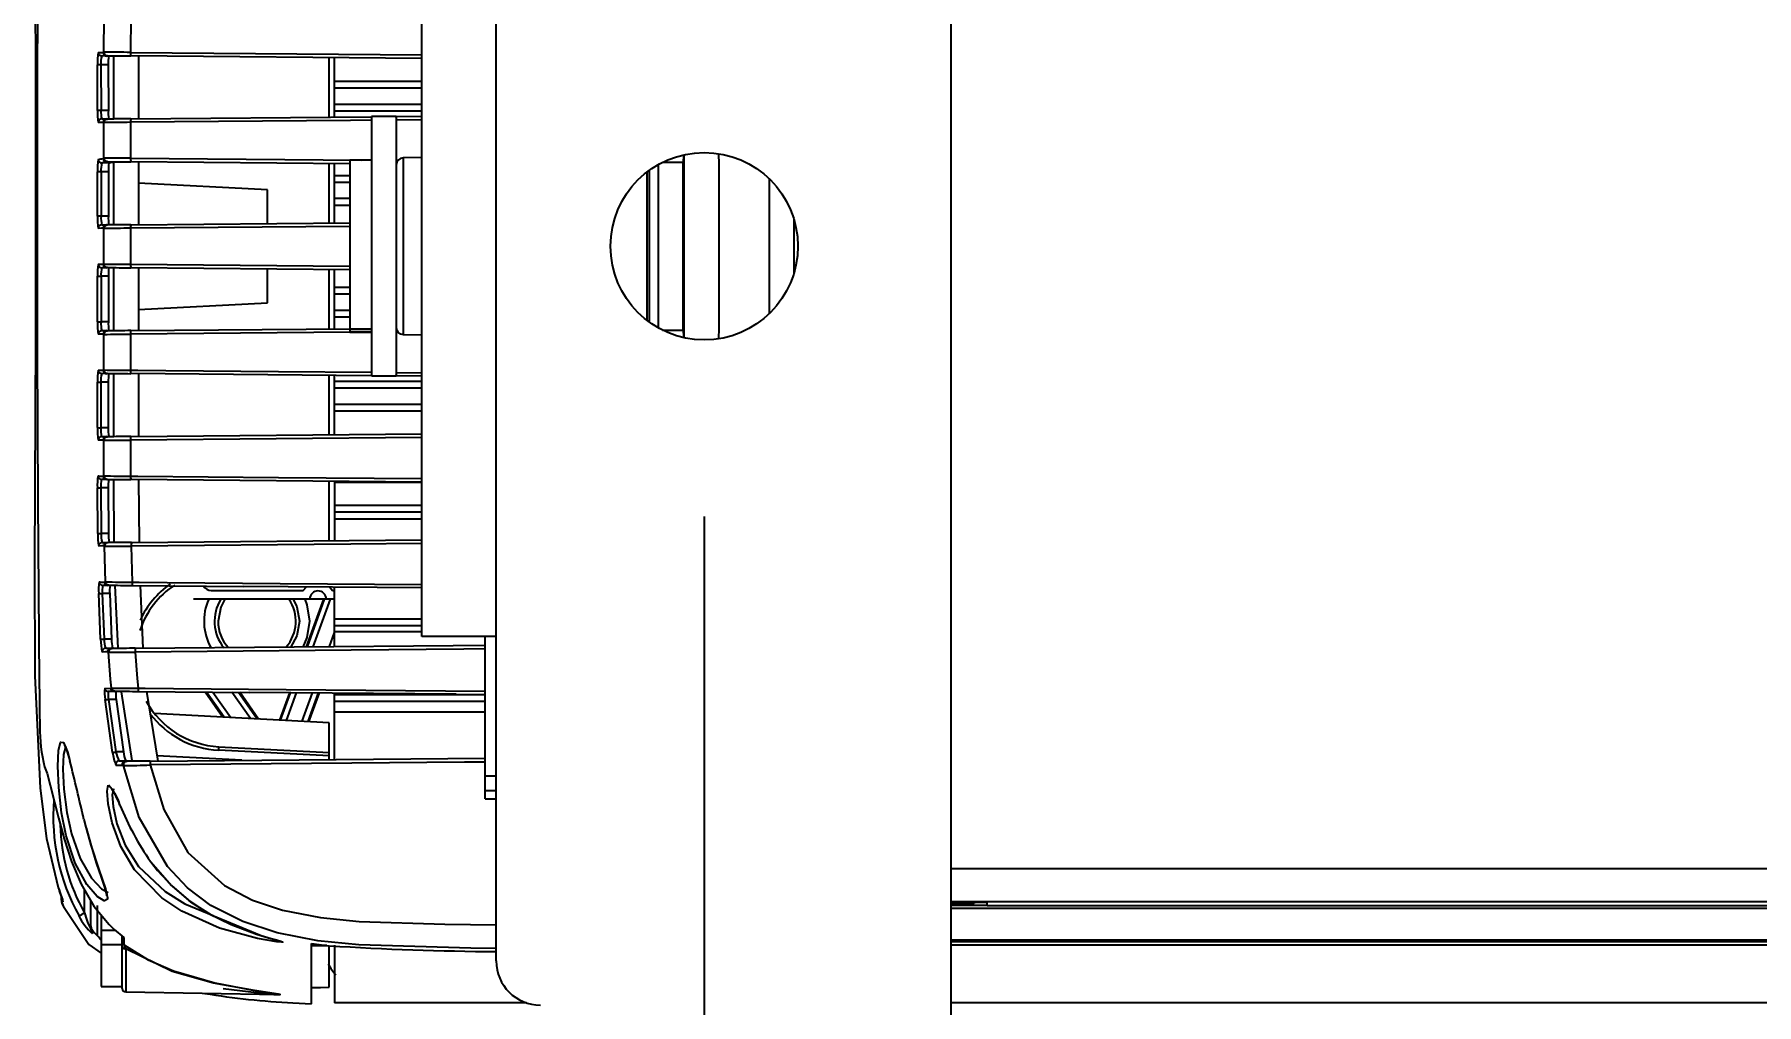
# Model space of a CAD drawing. Header units: inches. Extents: x 5 to 105, y 0 to 80.
# Drawn here: x 4.781 to 9.662, y 38.078 to 40.827 of the extents above; entities that cross this region are included whole.
import ezdxf

# ---------------------------------------------------------------- set-up
doc = ezdxf.new("R2010")
doc.units = ezdxf.units.IN
doc.header["$MEASUREMENT"] = 0
doc.layers.add('DIM', color=1, linetype='Continuous')
doc.styles.add('Arial', font='arial.ttf')
doc.dimstyles.new('ANSI & Metric .50 Stacked', dxfattribs={"dimscale": 2.666667, "dimtxt": 0.5, "dimasz": 0.625, "dimexe": 0.5, "dimexo": 0.5, "dimgap": 0.166667, "dimtad": 0, "dimtih": 1, "dimtoh": 1, "dimzin": 4, "dimdsep": 46, "dimtxsty": 'Arial', "dimcen": 0.25, "dimadec": 0, "dimazin": 0, "dimtfac": 0.75, "dimtofl": 0, "dimtmove": 0, "dimatfit": 3, "dimfxl": 1, "dimtolj": 1, "dimtzin": 0, "dimarcsym": 0})

# ---------------------------------------------------------------- blocks, each defined once
blk = doc.blocks.new('*D10')
at = {"layer": 'Defpoints', "color": 0, "transparency": 16777216}
for p in [(6.6794, 39.9612), (81.284, 39.9612), (81.284, 35.3472)]:
    blk.add_point(p, dxfattribs=at)
at = {"layer": 'DIM', "color": 0, "lineweight": -2, "transparency": 16777216}
for p, q in [((6.6794, 39.4612), (6.6794, 34.8472)), ((81.284, 39.4612), (81.284, 34.8472)), ((7.3044, 35.3472), (42.3086, 35.3472)), ((80.659, 35.3472), (45.6549, 35.3472))]:
    blk.add_line(p, q, dxfattribs=at)
at = {"layer": 'DIM', "color": 0, "transparency": 16777216}
for points in [[(7.3044, 35.4514), (7.3044, 35.243), (6.6794, 35.3472)], [(80.659, 35.4514), (80.659, 35.243), (81.284, 35.3472)]]:
    blk.add_solid(points, dxfattribs=at)
at = {"layer": 'DIM', "color": 0, "transparency": 16777216, "char_height": 0.5, "attachment_point": 5, "style": 'Arial'}
for s, insert in [('\\A1;74.60', (43.9817, 35.7691)), ('\\A1;[1895mm]', (43.9817, 34.8601))]:
    blk.add_mtext(s, dxfattribs=dict(at, insert=insert))

msp = doc.modelspace()

# ---------------------------------------------------------------- linework, layer by layer
for p, q in [((6.09, 38.2017), (6.09, 43.0017)), ((7.3794, 37.4517), (7.3794, 42.2517)), ((5.8794, 39.1213), (5.8794, 41.332)), ((4.978, 40.7763), (4.9783, 40.8771)), ((5.054, 40.878), (5.0537, 40.7759)), ((4.9856, 40.7656), (4.9717, 40.7658)), ((4.9758, 40.7763), (4.9758, 40.7756)), ((5.0058, 40.7653), (4.9856, 40.7656)), ((4.9879, 40.7663), (4.9857, 40.7663)), ((5.0058, 40.5881), (5.0058, 40.7653)), ((5.0537, 40.7759), (5.8794, 40.7688)), ((5.8794, 40.7585), (5.0542, 40.7657)), ((5.076, 40.7655), (5.076, 40.5878)), ((5.6167, 40.5925), (5.6167, 40.7608)), ((5.6317, 40.5938), (5.6317, 40.7604)), ((4.96, 40.6113), (4.9598, 40.7405)), ((4.9905, 40.7408), (4.9697, 40.7407)), ((4.9697, 40.7407), (4.9698, 40.6115)), ((4.9905, 40.7408), (4.9906, 40.6115)), ((5.6317, 40.6942), (5.8794, 40.6942)), ((5.8794, 40.6742), (5.6317, 40.6742)), ((4.9906, 40.6115), (4.9698, 40.6115)), ((5.6317, 40.6292), (5.8794, 40.6292)), ((5.8794, 40.6092), (5.6317, 40.6092)), ((4.9718, 40.5875), (4.9856, 40.5877)), ((4.9758, 40.5777), (4.9758, 40.577)), ((4.9781, 40.4764), (4.978, 40.577)), ((4.9856, 40.5877), (5.0058, 40.5881)), ((4.9857, 40.587), (4.9879, 40.587)), ((5.0538, 40.5778), (5.0538, 40.4759)), ((5.0542, 40.5876), (5.7337, 40.5935)), ((5.8067, 40.5942), (5.7367, 40.5942)), ((5.7367, 40.5942), (5.7367, 39.8592)), ((5.8034, 40.5941), (5.8794, 40.5948)), ((5.8067, 40.5942), (5.8067, 39.8592)), ((5.8794, 40.5849), (5.8067, 40.5843)), ((4.9857, 40.4655), (4.9719, 40.4626)), ((4.9921, 40.4623), (4.9719, 40.4626)), ((4.9758, 40.4764), (4.9758, 40.4754)), ((5.0059, 40.4651), (4.9857, 40.4655)), ((4.988, 40.4664), (4.9858, 40.4664)), ((5.0059, 40.4651), (4.9921, 40.4623)), ((5.0059, 40.2879), (5.0059, 40.4651)), ((5.0538, 40.4759), (5.7091, 40.4702)), ((5.6747, 40.4603), (5.0542, 40.4658)), ((5.076, 40.4656), (5.0761, 40.2877)), ((5.7367, 40.4702), (5.6747, 40.4702)), ((5.6747, 40.4702), (5.6747, 39.9832)), ((5.8067, 40.4693), (5.8114, 40.4693)), ((5.8794, 40.4777), (5.8264, 40.4768)), ((5.8264, 40.4768), (5.8264, 39.9765)), ((6.6199, 40.4642), (6.5608, 40.4642)), ((6.6199, 39.9892), (6.6199, 40.4642)), ((6.6219, 40.4858), (6.6219, 39.9675)), ((6.7207, 40.4642), (6.7207, 39.9892)), ((4.7843, 40.4589), (4.7839, 39.9971)), ((4.9601, 40.3117), (4.9601, 40.4378)), ((4.9907, 40.4379), (4.9699, 40.4379)), ((4.9699, 40.4379), (4.97, 40.3117)), ((4.9907, 40.4379), (4.9908, 40.3117)), ((5.6167, 40.2925), (5.6167, 40.4609)), ((5.6317, 40.2926), (5.6317, 40.4599)), ((5.6317, 40.4275), (5.6747, 40.4275)), ((6.5167, 40.4365), (6.5167, 40.0168)), ((6.5232, 40.4413), (6.5232, 40.012)), ((6.5497, 39.995), (6.5497, 40.4583)), ((6.8631, 40.4183), (6.8631, 40.035)), ((5.4417, 40.3867), (5.0761, 40.4058)), ((5.4417, 40.2911), (5.4417, 40.3867)), ((5.6747, 40.4075), (5.6317, 40.4075)), ((5.6317, 40.3625), (5.6747, 40.3625)), ((5.6747, 40.3425), (5.6317, 40.3425)), ((4.9908, 40.3117), (4.97, 40.3117)), ((4.972, 40.2874), (4.9857, 40.2876)), ((4.9759, 40.2776), (4.9759, 40.2769)), ((4.9781, 40.1763), (4.9781, 40.2769)), ((4.9857, 40.2876), (5.0059, 40.2879)), ((4.9858, 40.2869), (4.988, 40.2869)), ((5.6747, 40.283), (5.0538, 40.2776)), ((5.0538, 40.2776), (5.0538, 40.1756)), ((5.0543, 40.2875), (5.6747, 40.293)), ((6.9333, 40.3043), (6.9333, 40.149)), ((4.9621, 40.1758), (4.9759, 40.1756)), ((4.9759, 40.1763), (4.9759, 40.1756)), ((5.0538, 40.1756), (5.6747, 40.1703)), ((4.96, 40.0123), (4.9601, 40.1415)), ((4.9699, 40.1415), (4.9698, 40.0122)), ((4.9907, 40.1415), (4.9699, 40.1415)), ((4.9857, 40.1656), (4.9719, 40.1658)), ((5.0059, 40.1652), (4.9857, 40.1656)), ((4.988, 40.1663), (4.9858, 40.1663)), ((4.9907, 40.1415), (4.9907, 40.0122)), ((5.0059, 39.9881), (5.0059, 40.1652)), ((5.6747, 40.1603), (5.0543, 40.1657)), ((5.0761, 40.1655), (5.076, 39.9878)), ((5.4417, 40.0667), (5.4417, 40.161)), ((5.6167, 39.9925), (5.6167, 40.1608)), ((5.6317, 39.9935), (5.6317, 40.1605)), ((5.6317, 40.1108), (5.6747, 40.1108)), ((5.6747, 40.0908), (5.6317, 40.0908)), ((5.076, 40.0475), (5.4417, 40.0667)), ((5.6317, 40.0458), (5.6747, 40.0458)), ((5.6747, 40.0258), (5.6317, 40.0258)), ((4.9907, 40.0122), (4.9698, 40.0122)), ((4.9718, 39.9875), (4.9856, 39.9877)), ((4.9758, 39.9777), (4.9758, 39.977)), ((4.9856, 39.9877), (5.0059, 39.9881)), ((4.9857, 39.987), (4.9879, 39.987)), ((5.0542, 39.9876), (5.6747, 39.993)), ((5.7367, 39.9917), (5.6747, 39.9917)), ((5.7367, 39.9846), (5.6747, 39.9846)), ((5.6747, 39.9832), (5.7367, 39.9832)), ((5.8115, 39.9841), (5.8067, 39.984)), ((5.8264, 39.9765), (5.8794, 39.9756)), ((6.5608, 39.9892), (6.6199, 39.9892)), ((4.9597, 39.7128), (4.9598, 39.842)), ((4.9696, 39.8418), (4.9695, 39.7126)), ((4.9905, 39.8418), (4.9696, 39.8418)), ((4.9856, 39.8656), (4.9717, 39.8658)), ((4.9757, 39.8763), (4.9757, 39.8756)), ((5.0058, 39.8653), (4.9856, 39.8656)), ((4.9879, 39.8663), (4.9857, 39.8663)), ((4.9905, 39.8418), (4.9903, 39.7126)), ((5.0057, 39.688), (5.0058, 39.8653)), ((5.7336, 39.8598), (5.0541, 39.8657)), ((5.0759, 39.8655), (5.0758, 39.6878)), ((5.6167, 39.6925), (5.6167, 39.8608)), ((5.6317, 39.6929), (5.6317, 39.8594)), ((5.6317, 39.8442), (5.8794, 39.8442)), ((5.7367, 39.8592), (5.8067, 39.8592)), ((5.8794, 39.8585), (5.8033, 39.8592)), ((5.8067, 39.869), (5.8794, 39.8684)), ((5.8794, 39.8242), (5.6317, 39.8242)), ((5.6317, 39.7792), (5.8794, 39.7792)), ((5.8794, 39.7592), (5.6317, 39.7592)), ((4.9903, 39.7126), (4.9695, 39.7126)), ((4.9715, 39.6874), (4.9855, 39.6877)), ((4.9855, 39.6877), (5.0057, 39.688)), ((4.9856, 39.687), (4.9878, 39.687)), ((5.8794, 39.6845), (5.0536, 39.6774)), ((5.0541, 39.6876), (5.8794, 39.6948)), ((4.9756, 39.6777), (4.9617, 39.6774)), ((4.9756, 39.6777), (4.9756, 39.677)), ((4.9781, 39.5762), (4.9779, 39.677)), ((5.0536, 39.6774), (5.0538, 39.5754)), ((4.9606, 39.4132), (4.9597, 39.5425)), ((4.9904, 39.5422), (4.9696, 39.5422)), ((4.9696, 39.5422), (4.9704, 39.4129)), ((4.9856, 39.5656), (4.9715, 39.5659)), ((4.9758, 39.5763), (4.9758, 39.5756)), ((5.0059, 39.5653), (4.9856, 39.5656)), ((4.988, 39.5663), (4.9857, 39.5663)), ((4.9904, 39.5422), (4.9912, 39.4129)), ((5.0075, 39.3881), (5.0059, 39.5653)), ((5.8794, 39.5585), (5.0542, 39.5657)), ((5.0761, 39.5655), (5.0776, 39.3878)), ((5.6167, 39.3925), (5.6167, 39.5608)), ((5.6317, 39.5607), (5.6317, 39.3926)), ((5.8794, 39.5575), (5.6317, 39.5575)), ((5.6317, 39.4932), (5.8794, 39.4932)), ((5.8794, 39.4732), (5.6317, 39.4732)), ((5.8794, 39.4532), (5.6317, 39.4532)), ((4.9912, 39.4129), (4.9704, 39.4129)), ((5.056, 39.3876), (5.8794, 39.3948)), ((4.973, 39.3875), (4.9874, 39.3877)), ((4.9776, 39.3776), (4.9776, 39.3768)), ((4.9821, 39.2759), (4.9799, 39.3769)), ((4.9874, 39.3877), (5.0075, 39.3881)), ((4.9875, 39.387), (4.9898, 39.387)), ((5.0556, 39.3772), (5.0577, 39.2751)), ((4.9688, 39.1134), (4.9637, 39.2427)), ((4.9944, 39.2425), (4.9735, 39.2425)), ((4.9735, 39.2425), (4.9786, 39.1134)), ((4.9896, 39.2655), (4.9747, 39.2658)), ((4.9797, 39.276), (4.9798, 39.2752)), ((5.0101, 39.2651), (4.9896, 39.2655)), ((4.992, 39.2662), (4.9897, 39.2663)), ((4.9944, 39.2425), (4.9995, 39.1134)), ((5.018, 39.0884), (5.0101, 39.2651)), ((5.0582, 39.2656), (5.3736, 39.2629)), ((5.0803, 39.2655), (5.0884, 39.0879)), ((5.2817, 39.2517), (5.5432, 39.2517)), ((5.8794, 39.2585), (5.3736, 39.2629)), ((5.5432, 39.2517), (5.5518, 39.2614)), ((5.6185, 39.2608), (5.6262, 39.2517)), ((5.6262, 39.2517), (5.6317, 39.2517)), ((5.6317, 39.0926), (5.6317, 39.2607)), ((5.6317, 39.2267), (5.2317, 39.2267)), ((5.6002, 39.2267), (5.5512, 39.0919)), ((5.5546, 39.0919), (5.6036, 39.2267)), ((5.6195, 39.2267), (5.5705, 39.0921)), ((5.6317, 39.1708), (5.8794, 39.1708)), ((5.8794, 39.1508), (5.6317, 39.1508)), ((4.9995, 39.1134), (4.9786, 39.1134)), ((5.6172, 39.0925), (5.6317, 39.1325)), ((5.8794, 39.1342), (5.6317, 39.1342)), ((6.09, 39.1213), (5.8794, 39.1213)), ((6.0587, 38.6614), (6.0587, 39.1213)), ((4.983, 39.0877), (4.9985, 39.088)), ((4.9886, 39.0773), (4.9887, 39.0764)), ((4.9985, 39.088), (5.018, 39.0884)), ((4.9986, 39.0871), (5.001, 39.0871)), ((4.9806, 38.9744), (4.997, 38.974)), ((5.0068, 38.9651), (4.9904, 38.9653)), ((4.9969, 38.9751), (4.997, 38.974)), ((5.0092, 38.9661), (5.0067, 38.9661)), ((5.0282, 38.9647), (5.0068, 38.9651)), ((5.0582, 38.7693), (5.0282, 38.9647)), ((5.0754, 38.9655), (5.3908, 38.9628)), ((5.0987, 38.9653), (5.1305, 38.7681)), ((5.2648, 38.9639), (5.3147, 38.8925)), ((5.3188, 38.8923), (5.2687, 38.9638)), ((5.2871, 38.9637), (5.3378, 38.8913)), ((5.3931, 38.8884), (5.3407, 38.9632)), ((5.3591, 38.963), (5.4121, 38.8874)), ((5.4161, 38.8872), (5.363, 38.963)), ((5.9766, 38.9577), (5.3908, 38.9628)), ((5.5038, 38.9618), (5.4755, 38.8841)), ((5.4788, 38.8839), (5.5072, 38.9618)), ((5.5231, 38.9616), (5.4945, 38.8831)), ((5.5401, 38.8807), (5.5694, 38.9612)), ((5.5853, 38.9611), (5.5557, 38.8798)), ((5.559, 38.8797), (5.5887, 38.9611)), ((5.6317, 38.7726), (5.6317, 38.9607)), ((5.6317, 38.9567), (6.0587, 38.9567)), ((5.9766, 38.9577), (6.0587, 38.957)), ((5.0023, 38.7928), (4.9815, 38.9423)), ((5.0124, 38.9427), (4.9913, 38.9427)), ((4.9913, 38.9427), (5.0119, 38.794)), ((5.0124, 38.9427), (5.0334, 38.7939)), ((5.6167, 38.8767), (5.1213, 38.9026)), ((6.0587, 38.9367), (5.6317, 38.9367)), ((6.0587, 38.9067), (5.6317, 38.9067)), ((5.6167, 38.7724), (5.6167, 38.8767)), ((5.3036, 38.8089), (5.6167, 38.7925)), ((5.0334, 38.7939), (5.0119, 38.794)), ((5.0217, 38.7687), (5.0398, 38.769)), ((5.0301, 38.7568), (5.0305, 38.7551)), ((5.0398, 38.769), (5.0582, 38.7693)), ((5.0402, 38.7673), (5.0428, 38.7674)), ((5.1092, 38.768), (6.0587, 38.7763)), ((5.3689, 38.7703), (5.1281, 38.7829)), ((5.6167, 38.7825), (5.3033, 38.7989)), ((6.0587, 38.7267), (6.09, 38.7267)), ((6.0587, 38.6851), (6.09, 38.6851)), ((6.0587, 38.6614), (6.09, 38.6614)), ((4.9214, 38.6024), (4.9272, 38.5813)), ((7.3794, 38.4634), (11.1434, 38.4634)), ((4.9229, 38.3381), (4.9229, 38.4048)), ((4.9412, 38.2921), (4.9412, 38.3721)), ((11.1127, 38.3692), (7.3794, 38.3692)), ((7.3794, 38.3685), (7.3817, 38.3685)), ((7.3817, 38.3642), (7.3817, 38.3692)), ((7.4447, 38.3642), (7.3817, 38.3642)), ((7.4447, 38.3692), (7.4447, 38.3642)), ((7.4447, 38.3685), (7.4817, 38.3685)), ((7.4817, 38.3579), (7.4817, 38.3692)), ((4.9596, 38.2726), (4.9596, 38.3586)), ((4.9702, 38.3317), (4.9702, 38.1292)), ((7.4817, 38.3585), (7.3794, 38.3585)), ((7.3794, 38.3517), (11.1928, 38.3517)), ((11.1962, 38.3579), (7.4817, 38.3579)), ((4.9702, 38.2887), (5.0093, 38.2887)), ((5.03, 38.124), (5.03, 38.2713)), ((4.9702, 38.2486), (5.03, 38.2486)), ((5.0398, 38.2365), (5.0398, 38.114)), ((5.5667, 38.2509), (5.6167, 38.245)), ((5.5667, 38.08), (5.5667, 38.2509)), ((5.6096, 38.2458), (5.5667, 38.2452)), ((5.5667, 38.2451), (5.6097, 38.2458)), ((5.6167, 38.1271), (5.6167, 38.2459)), ((5.6317, 38.2468), (5.6317, 38.0831)), ((7.3794, 38.2617), (80.584, 38.2617)), ((7.3794, 38.2568), (80.584, 38.2568)), ((80.584, 38.2468), (7.3794, 38.2468)), ((4.9702, 38.1292), (5.03, 38.1292)), ((5.0398, 38.114), (5.4729, 38.1064)), ((5.5136, 38.0836), (5.5667, 38.08)), ((6.1753, 38.0831), (5.6317, 38.0831)), ((80.6694, 38.0831), (7.3794, 38.0831))]:
    msp.add_line(p, q)
at = {"flags": 128}
for points in [[(4.8364, 42.0452), (4.8157, 41.9572), (4.7897, 41.7422), (4.7822, 41.5251), (4.7821, 41.3078), (4.7841, 40.669), (4.7843, 40.4589)], [(4.9619, 40.7759), (4.9631, 40.7758), (4.9675, 40.7758), (4.9758, 40.7756)], [(4.9758, 40.7763), (4.9768, 40.7763), (4.978, 40.7763)], [(4.9758, 40.5777), (4.9748, 40.5777), (4.9707, 40.5776), (4.962, 40.5775)], [(4.978, 40.577), (4.9771, 40.577), (4.9758, 40.577)], [(5.7367, 40.5837), (5.6773, 40.5832), (5.0538, 40.5778)], [(4.9758, 40.4764), (4.9768, 40.4764), (4.9781, 40.4764)], [(6.6207, 40.4856), (6.6205, 40.4837), (6.6199, 40.4642)], [(6.7196, 40.4891), (6.72, 40.4837), (6.7207, 40.4642)], [(4.9759, 40.2776), (4.9749, 40.2776), (4.9708, 40.2775), (4.9621, 40.2774)], [(4.9781, 40.2769), (4.9771, 40.2769), (4.9759, 40.2769)], [(4.9759, 40.1763), (4.9768, 40.1763), (4.9781, 40.1763)], [(4.7839, 39.9971), (4.7838, 39.9677), (4.7811, 39.329), (4.7821, 39.0098), (4.7975, 38.6914), (4.8149, 38.5491), (4.8488, 38.4102)], [(4.9758, 39.9777), (4.9748, 39.9777), (4.9707, 39.9776), (4.962, 39.9775)], [(4.978, 39.977), (4.9771, 39.977), (4.9758, 39.977)], [(4.978, 39.8763), (4.978, 39.9738), (4.978, 39.977)], [(5.0538, 39.9775), (5.0538, 39.9729), (5.0537, 39.8755)], [(5.7047, 39.9832), (5.6772, 39.9829), (5.0538, 39.9775)], [(6.6199, 39.9892), (6.6205, 39.9696), (6.6207, 39.9677)], [(6.7207, 39.9892), (6.72, 39.9696), (6.7196, 39.9642)], [(4.9619, 39.8759), (4.963, 39.8758), (4.9675, 39.8758), (4.9757, 39.8756)], [(4.9757, 39.8763), (4.9767, 39.8763), (4.978, 39.8763)], [(5.0537, 39.8755), (5.0737, 39.8753), (5.1536, 39.8746), (5.4731, 39.8719), (5.7367, 39.8696)], [(4.9779, 39.677), (4.9769, 39.677), (4.9756, 39.677)], [(4.9617, 39.5758), (4.9628, 39.5758), (4.9674, 39.5757), (4.9758, 39.5756)], [(4.9758, 39.5763), (4.9768, 39.5762), (4.9781, 39.5762)], [(5.0538, 39.5754), (5.0738, 39.5752), (5.4732, 39.5717), (5.8794, 39.5682)], [(4.9776, 39.3776), (4.9765, 39.3775), (4.9723, 39.3775), (4.9632, 39.3773)], [(4.9799, 39.3769), (4.9789, 39.3768), (4.9776, 39.3768)], [(5.8794, 39.3843), (5.6781, 39.3826), (5.0556, 39.3772)], [(4.9649, 39.2755), (4.9661, 39.2755), (4.9709, 39.2754), (4.9798, 39.2752)], [(4.9797, 39.276), (4.9808, 39.276), (4.9821, 39.2759)], [(5.0577, 39.2751), (5.0777, 39.275), (5.1576, 39.2743), (5.4772, 39.2715), (5.8794, 39.268)], [(5.3209, 39.2267), (5.309, 39.204), (5.3015, 39.1642)], [(5.5144, 39.2267), (5.5247, 39.2053), (5.5319, 39.1642)], [(5.5617, 39.1642), (5.5544, 39.2105), (5.5481, 39.2267)], [(5.5319, 39.1642), (5.5247, 39.123), (5.5065, 39.0903)], [(5.5424, 39.0905), (5.5544, 39.1178), (5.5617, 39.1642)], [(5.067, 39.0877), (5.9682, 39.0955), (6.0587, 39.0963)], [(4.9886, 39.0773), (4.9875, 39.0773), (4.9829, 39.0772), (4.9732, 39.0771)], [(4.9911, 39.0764), (4.99, 39.0764), (4.9887, 39.0764)], [(4.9994, 38.9751), (4.9971, 38.9997), (4.9911, 39.0764)], [(6.0587, 39.0857), (5.9984, 39.0852), (5.6789, 39.0824), (5.0666, 39.0771)], [(5.0666, 39.0771), (5.0724, 39.0016), (5.0749, 38.9748)], [(4.9969, 38.9751), (4.998, 38.9751), (4.9994, 38.9751)], [(5.0749, 38.9748), (5.0949, 38.9746), (5.1748, 38.9739), (5.4943, 38.9712), (6.0587, 38.9663)], [(4.9796, 38.3726), (4.9783, 38.3719), (4.9585, 38.3845), (4.9294, 38.4183), (4.8967, 38.479), (4.8714, 38.5563), (4.8582, 38.6218), (4.8498, 38.6928), (4.8473, 38.7539), (4.8493, 38.7984), (4.855, 38.8215), (4.856, 38.8214)], [(4.856, 38.8214), (4.8637, 38.8203), (4.8746, 38.7944), (4.8815, 38.7688)], [(4.8716, 38.8077), (4.8696, 38.8079), (4.8639, 38.7864), (4.8619, 38.7451), (4.8644, 38.6884), (4.8727, 38.6227), (4.8857, 38.5624), (4.9106, 38.4917), (4.9425, 38.4368), (4.9708, 38.4066), (4.99, 38.3955)], [(4.8669, 38.8124), (4.8664, 38.8128), (4.869, 38.808), (4.8743, 38.7939), (4.8816, 38.7688)], [(5.0331, 38.7551), (5.0319, 38.7551), (5.0305, 38.7551)], [(6.09, 38.2373), (6.0181, 38.2378), (5.7006, 38.2477), (5.5839, 38.2592), (5.4687, 38.2816), (5.3718, 38.3132), (5.2811, 38.3593), (5.2148, 38.4092), (5.1578, 38.4695), (5.078, 38.6087), (5.0331, 38.7551)], [(6.0587, 38.7654), (5.9997, 38.7649), (5.6802, 38.7621), (5.1087, 38.7571)], [(5.1087, 38.7571), (5.1476, 38.6305), (5.216, 38.5091), (5.3194, 38.4152), (5.3991, 38.3741), (5.4844, 38.3458), (5.5921, 38.3245), (5.7014, 38.3135), (5.9443, 38.3056), (6.09, 38.3043)], [(4.8096, 38.7514), (4.817, 38.7325), (4.8261, 38.6996), (4.8489, 38.6069), (4.865, 38.548), (4.886, 38.4839), (4.9134, 38.4193), (4.9498, 38.3567), (4.9926, 38.3047)], [(5.4852, 38.2549), (5.4853, 38.2548), (5.4812, 38.2547), (5.4678, 38.2559), (5.4129, 38.2652), (5.3055, 38.2945), (5.1992, 38.3425), (5.142, 38.3809), (5.0646, 38.4601), (5.0256, 38.5262), (5.001, 38.5934), (4.9897, 38.6465), (4.9869, 38.6831), (4.9905, 38.6995)], [(5.0068, 38.6867), (5.0048, 38.688), (5.0011, 38.6729), (5.0038, 38.6393), (5.0147, 38.5906), (5.0387, 38.5294), (5.0764, 38.4697), (5.1513, 38.3985), (5.207, 38.3638), (5.2874, 38.3302)], [(4.9267, 38.5812), (4.9273, 38.5789), (4.9415, 38.5277), (4.9565, 38.48), (4.9706, 38.4388), (4.9799, 38.4112), (4.9845, 38.3943), (4.9851, 38.3885), (4.9852, 38.3887)], [(4.9272, 38.5813), (4.941, 38.53), (4.9633, 38.4607), (4.9822, 38.4064), (4.9882, 38.3805), (4.9879, 38.3768), (4.9796, 38.3726)], [(5.1101, 38.4834), (5.1107, 38.4826), (5.1694, 38.4152), (5.2236, 38.3696), (5.2817, 38.3326), (5.4235, 38.274), (5.4525, 38.2655), (5.477, 38.2585), (5.4839, 38.2562), (5.4852, 38.2549)], [(5.1107, 38.4825), (5.13, 38.4577), (5.1711, 38.4135), (5.2189, 38.3731), (5.2746, 38.3366), (5.3385, 38.3048), (5.4103, 38.2781), (5.4445, 38.2677), (5.4671, 38.2613), (5.4783, 38.258), (5.4806, 38.2572), (5.4807, 38.2572)], [(4.8488, 38.4102), (4.8503, 38.4057), (4.8554, 38.3908), (4.8588, 38.3808), (4.8603, 38.3759), (4.8607, 38.3746), (4.8607, 38.3746)], [(4.8619, 38.3691), (4.8594, 38.3692), (4.8584, 38.3693)], [(4.8604, 38.3754), (4.8606, 38.3738), (4.8619, 38.3691)], [(4.8634, 38.3565), (4.9354, 38.2487), (4.9702, 38.2235)], [(4.9412, 38.3015), (4.9423, 38.2949), (4.9455, 38.289)], [(4.9455, 38.289), (4.9457, 38.2829), (4.9458, 38.2794)], [(4.9455, 38.289), (4.9499, 38.2837), (4.9596, 38.2726)], [(4.9926, 38.3047), (5.0069, 38.2908), (5.034, 38.268)], [(5.034, 38.268), (5.034, 38.2647), (5.0342, 38.2524), (5.0343, 38.2475)], [(5.03, 38.2415), (5.0302, 38.2405), (5.0307, 38.2396), (5.0316, 38.2387), (5.0328, 38.238), (5.0343, 38.2373), (5.036, 38.2369), (5.0379, 38.2366), (5.0398, 38.2365)], [(5.0343, 38.2475), (5.0361, 38.2462), (5.1032, 38.2047), (5.1748, 38.1735), (5.2924, 38.1394), (5.4108, 38.1173), (5.4615, 38.1098), (5.4733, 38.1079), (5.4773, 38.107), (5.478, 38.1065), (5.476, 38.1063), (5.4747, 38.1063), (5.465, 38.1067), (5.4458, 38.108), (5.4106, 38.1111), (5.3158, 38.1232)], [(5.4735, 38.1064), (5.4738, 38.1064), (5.4752, 38.1064), (5.4772, 38.1066), (5.4765, 38.107), (5.4724, 38.1079), (5.4606, 38.1097), (5.405, 38.1177), (5.2882, 38.139), (5.1719, 38.1717), (5.0398, 38.2365)], [(5.5667, 38.1262), (5.5917, 38.1267), (5.6167, 38.1271)]]:
    msp.add_lwpolyline(points, dxfattribs=at)
msp.add_circle((6.6794, 40.2267), 0.2655)
for centre, radius, start, end in [((139.6352, 40.306), 134.8468, 179.45571, 180.61184), ((5.0929, 40.7504), 0.1334, 169.0142, 184.2784), ((4.9719, 40.7758), 0.00999, 179.8461, 268.9525), ((5.0491, 40.7468), 0.0797, 166.1839, 184.3747), ((4.9858, 40.7763), 0.01, 180.0006, 269.5595), ((4.9858, 40.7756), 0.01, 180.0165, 269.0355), ((4.9738, 32.0196), 8.7567, 89.47691, 89.97233), ((4.988, 40.7763), 0.00999, 179.8229, 269.4718), ((5.4093, 83.5747), 42.8105, 269.43598, 269.52465), ((5.1122, 40.7461), 0.1219, 170.8268, 182.5002), ((5.1033, 40.7729), 0.0497, 176.5031, 188.3745), ((4.9675, 40.632), 0.1088, 88.8565, 94.0256), ((5.1303, 40.6044), 0.1705, 177.7012, 189.1049), ((4.9677, 40.4665), 0.145, 89.1828, 93.0609), ((5.0447, 40.6057), 0.0752, 175.5701, 194.011), ((5.0761, 40.6047), 0.0858, 175.4542, 191.3264), ((4.972, 40.5775), 0.00999, 91.0454, 180.0498), ((4.9858, 40.5777), 0.01, 90.9215, 179.9966), ((4.9858, 40.577), 0.01, 90.4404, 179.9672), ((4.988, 40.577), 0.00999, 90.5247, 180.0209), ((5.0836, 33.8558), 6.722, 90.2542, 90.89965), ((5.3659, 2.5731), 38.0158, 90.46975, 90.56961), ((5.101, 40.5806), 0.0473, 171.4838, 183.4274), ((5.0934, 40.4477), 0.1336, 169.2342, 184.2363), ((4.8821, 40.898), 0.4328, 280.6465, 282.5037), ((4.9721, 40.4726), 0.01, 179.9861, 268.9129), ((5.0497, 40.4439), 0.08, 166.4813, 184.3287), ((4.9859, 40.4764), 0.01, 180.0722, 269.5607), ((4.9858, 40.4755), 0.01, 180.0891, 269.0594), ((4.86, 16.6218), 23.8548, 89.53444, 89.71631), ((4.9881, 40.4764), 0.00999, 179.9457, 269.4697), ((5.4083, 82.6703), 42.2061, 269.42942, 269.51937), ((5.1166, 40.443), 0.1259, 171.1857, 182.3094), ((5.1025, 40.4729), 0.0488, 176.5092, 188.4257), ((5.8267, 40.4568), 0.02, 91, 180), ((4.9678, 40.174), 0.2639, 89.5433, 91.673), ((5.1327, 40.3045), 0.1727, 177.6211, 189.0443), ((4.9678, 39.6567), 0.655, 89.8132, 90.6712), ((4.9721, 40.2774), 0.00999, 91.0457, 180.0444), ((5.0458, 40.3057), 0.0761, 175.4504, 193.9305), ((4.9859, 40.2776), 0.01, 90.9277, 179.9587), ((4.9859, 40.2769), 0.01, 90.4499, 179.9367), ((4.9881, 40.2769), 0.00999, 90.5298, 180.0301), ((5.2148, 16.402), 23.8761, 90.38624, 90.56796), ((5.3657, 2.7214), 37.5674, 90.47507, 90.57612), ((5.0795, 40.3048), 0.089, 175.5533, 191.0871), ((5.1017, 40.2805), 0.048, 171.5266, 183.4698), ((5.0867, 40.1513), 0.1269, 168.864, 184.4335), ((4.9721, 40.1758), 0.00999, 179.9421, 268.955), ((4.9859, 40.1763), 0.01, 180.0356, 269.576), ((4.9859, 40.1756), 0.01, 180.0532, 269.0519), ((5.3184, 76.8148), 36.6401, 269.46789, 269.5863), ((4.9881, 40.1763), 0.00999, 179.9583, 269.478), ((5.1017, 40.1727), 0.048, 176.5346, 188.4826), ((4.968, 40.7952), 0.6537, 269.3098, 270.1694), ((5.0461, 40.1475), 0.0764, 166.0727, 184.4917), ((5.4082, 82.843), 42.6788, 269.43585, 269.5248), ((5.1119, 40.1465), 0.1212, 170.9666, 182.3567), ((5.1336, 40.0048), 0.1737, 177.525, 189.0567), ((4.9678, 40.272), 0.2598, 268.2812, 270.4448), ((4.972, 39.9775), 0.00999, 91.0459, 180.0445), ((5.0462, 40.0059), 0.0767, 175.3161, 193.9472), ((4.9858, 39.9777), 0.01, 90.9363, 179.92), ((4.9858, 39.977), 0.01, 90.4548, 179.8953), ((4.988, 39.977), 0.00999, 90.5284, 180.0404), ((4.9161, 55.4997), 15.5228, 270.22855, 270.50805), ((5.3657, 1.9885), 38.0004, 90.46974, 90.56964), ((5.082, 40.0052), 0.0916, 175.6197, 190.9385), ((5.1024, 39.9805), 0.0488, 171.5686, 183.4832), ((5.8267, 39.9965), 0.02, 180, 269), ((5.0816, 39.8517), 0.1221, 168.5929, 184.5399), ((4.9676, 39.9868), 0.145, 266.9186, 270.7967), ((4.9719, 39.8758), 0.00999, 179.9361, 268.9511), ((5.0432, 39.8477), 0.0738, 165.7752, 184.5583), ((4.9857, 39.8763), 0.01, 179.9975, 269.5816), ((4.9857, 39.8756), 0.01, 180.0172, 269.055), ((5.1194, 50.1428), 10.2676, 269.21071, 269.63327), ((4.988, 39.8763), 0.00999, 179.9692, 269.4768), ((5.4069, 82.4135), 42.5493, 269.43574, 269.52496), ((5.1096, 39.8466), 0.1192, 170.8746, 182.2831), ((5.1008, 39.8727), 0.0472, 176.5558, 188.533), ((5.1321, 39.7051), 0.1727, 177.4416, 189.2199), ((4.9674, 39.8213), 0.1088, 265.9371, 271.1055), ((4.9717, 39.6775), 0.00999, 91.0432, 180.116), ((5.0454, 39.7061), 0.0762, 175.1719, 194.2043), ((4.9857, 39.6777), 0.01, 90.9472, 179.9576), ((4.9857, 39.677), 0.01, 90.4532, 179.9466), ((4.9879, 39.677), 0.00999, 90.5256, 180.1399), ((5.3656, 1.6902), 37.9987, 90.46972, 90.56962), ((5.0833, 39.7055), 0.0933, 175.6799, 190.9489), ((5.1031, 39.6804), 0.0496, 171.6115, 183.5043), ((4.9888, 45.3934), 5.7164, 269.8906, 270.6495), ((5.0745, 39.5526), 0.1152, 168.4018, 185.0483), ((4.9671, 39.6243), 0.0822, 264.8787, 271.724), ((4.9716, 39.5758), 0.00999, 180.1682, 268.9522), ((5.0391, 39.5485), 0.0699, 165.6166, 185.162), ((4.9858, 39.5763), 0.00999, 180.2293, 269.588), ((4.9858, 39.5756), 0.01, 180.2504, 269.0614), ((5.0829, 45.4247), 5.8495, 268.97347, 269.71512), ((4.9881, 39.5763), 0.00999, 180.248, 269.4752), ((5.4093, 82.363), 42.7988, 269.43597, 269.52466), ((5.1054, 39.5474), 0.1151, 170.9313, 182.5697), ((5.1001, 39.5726), 0.0464, 176.5899, 188.5784), ((5.1277, 39.4074), 0.1672, 177.9934, 190.3481), ((4.9674, 39.4824), 0.0695, 264.3331, 272.425), ((5.0443, 39.4077), 0.0741, 175.9256, 195.8164), ((5.0838, 39.407), 0.0927, 176.3439, 191.9331), ((4.9732, 39.3775), 0.00999, 91.0514, 180.9832), ((4.9876, 39.3777), 0.01, 90.9453, 180.8461), ((4.9876, 39.377), 0.01, 90.4533, 180.8335), ((4.9899, 39.3771), 0.00999, 90.5324, 181.0897), ((5.0015, 42.8108), 3.434, 269.639, 270.9014), ((5.3685, 1.2857), 38.1033, 90.4699, 90.56945), ((5.106, 39.3803), 0.0505, 171.6707, 183.529), ((5.068, 39.2554), 0.105, 168.9538, 186.9121), ((4.9697, 39.3005), 0.0581, 264.1212, 273.7955), ((4.9749, 39.2758), 0.00999, 181.5102, 268.9476), ((5.0365, 39.251), 0.0635, 166.5292, 187.628), ((4.9897, 39.2763), 0.00998, 181.6223, 269.5945), ((4.9897, 39.2755), 0.00999, 181.646, 269.066), ((5.0619, 43.2981), 4.023, 268.8637, 269.9412), ((4.9921, 39.2762), 0.00999, 181.692, 269.4715), ((5.4154, 82.3082), 43.044, 269.43635, 269.52446), ((5.1011, 39.2502), 0.1069, 171.8445, 184.135), ((5.103, 39.2725), 0.0453, 176.6025, 188.6609), ((5.3167, 39.0585), 0.25, 123.5119, 161.431), ((5.3169, 39.0585), 0.26, 125.6072, 155.2909), ((5.2809, 39.2746), 0.0229, 207.7787, 272.0062), ((5.5847, 39.2267), 0.0235, 0, 180), ((5.4117, 39.1642), 0.15, 155.3757, 210.2052), ((5.4117, 39.1642), 0.1202, 148.6635, 218.5841), ((5.4117, 39.1642), 0.1102, 318.5896, 34.5462), ((5.4117, 39.1642), 0.1102, 180, 222.717), ((5.1235, 39.1137), 0.1547, 180.1256, 193.6904), ((4.9737, 39.1651), 0.052, 264.5478, 275.3543), ((5.048, 39.1121), 0.0694, 178.9232, 200.514), ((5.0875, 39.1111), 0.088, 178.5341, 195.1735), ((4.9832, 39.0778), 0.00999, 91.0643, 183.7298), ((4.9986, 39.078), 0.01, 90.9357, 183.6684), ((4.9987, 39.0771), 0.01, 90.4485, 183.6671), ((5.0011, 39.0771), 0.00999, 90.5342, 184.0184), ((5.0078, 41.4772), 2.4008, 269.602, 271.4039), ((5.3792, 1.0244), 38.0646, 90.46986, 90.5693), ((5.1181, 39.0803), 0.0516, 171.7234, 183.5611), ((5.0688, 38.9608), 0.0892, 171.2482, 191.9709), ((4.9906, 38.9753), 0.00999, 185.3755, 268.946), ((5.043, 38.9561), 0.0534, 170.0286, 194.4694), ((5.0068, 38.9761), 0.00997, 185.6409, 269.6226), ((5.0069, 38.975), 0.00998, 185.7083, 269.0727), ((5.0489, 41.972), 2.9973, 269.0536, 270.4977), ((5.0093, 38.9761), 0.00999, 185.779, 269.4715), ((5.4402, 82.8546), 43.8906, 269.43743, 269.52377), ((5.1031, 38.9567), 0.0917, 174.8067, 188.745), ((5.1188, 38.9722), 0.044, 176.6278, 188.7609), ((4.9844, 38.9883), 0.0461, 266.3853, 278.5306), ((5.3167, 39.0585), 0.25, 208.8638, 267), ((5.3169, 39.0585), 0.26, 216.663, 267), ((5.3132, 38.8691), 0.5172, 180.3362, 193.1635), ((5.1608, 38.8089), 0.1429, 355.9939, 0.0023), ((-5.6286, 36.1591), 10.8293, 13.03929, 13.94437), ((5.0022, 38.8355), 0.0427, 270.1571, 283.1844), ((5.1346, 38.8094), 0.1333, 187.1589, 203.3829), ((5.0754, 38.8041), 0.0643, 189.0807, 213.4729), ((5.0219, 38.7587), 0.00999, 91.1036, 192.2989), ((4.8509, 52.7154), 13.9598, 270.66177, 270.73543), ((5.0399, 38.7589), 0.0101, 90.8847, 192.4369), ((5.0403, 38.7573), 0.0101, 90.4151, 192.4821), ((5.0429, 38.7574), 0.00999, 90.5677, 192.9759), ((5.0256, 40.5403), 1.7851, 270.2414, 272.669), ((5.1103, 38.8015), 0.0773, 185.6175, 204.8927), ((5.4263, 0.5205), 38.2488, 90.47509, 90.57455), ((5.1617, 38.7604), 0.053, 171.7954, 183.6294), ((5.408, 38.6098), 0.5736, 175.1829, 209.2317), ((4.8996, 38.6086), 0.1286, 15.6953, 44.9621), ((4.7984, 38.5626), 0.2388, 19.7532, 32.3847), ((5.8134, 38.9682), 0.8542, 202.3465, 214.5732), ((5.3826, 38.5988), 0.5285, 181.2354, 209.5623), ((4.509, 38.2795), 0.3641, 14.2466, 21.0334), ((4.8769, 38.377), 0.02, 162.0781, 202.6469), ((4.894, 38.3765), 0.0367, 168.501, 213.4979), ((4.9204, 38.3859), 0.0642, 195.0539, 207.3391), ((4.8099, 38.527), 0.2201, 296.2891, 300.8904), ((5.0386, 38.3902), 0.1445, 204.7627, 230.0417), ((5.0988, 38.3813), 0.1811, 193.8052, 209.5049), ((4.9609, 38.2921), 0.0198, 180.0254, 220.0892), ((4.8873, 38.1995), 0.1029, 36.3306, 45.3061), ((5.0398, 38.2557), 0.00988, 180.0941, 235.7935), ((4.9817, 38.2145), 0.0621, 20.6826, 32.1133), ((6.144, 46.5866), 8.3583, 266.38293, 269.62943), ((5.815, 38.3117), 0.2337, 210.5784, 219.7904), ((6.215, 38.2017), 0.125, 180, 270), ((5.04, 38.124), 0.01, 180, 269), ((5.6068, 40.1561), 2.0746, 260.4824, 267.424), ((5.4774, 38.3364), 0.23, 265.5872, 269.0294)]:
    msp.add_arc(centre, radius, start, end)

# ---------------------------------------------------------------- dimensions: what is measured, and where the dimension line sits
at = {"layer": 'DIM'}
dim = msp.add_linear_dim(base=(81.284, 35.3472), p1=(6.6794, 39.9612), p2=(81.284, 39.9612), dimstyle='ANSI & Metric .50 Stacked', override={"dimpost": '\\X'}, dxfattribs=at)
dim.commit()
dim.dimension.update_dxf_attribs({"geometry": '*D10', "text_midpoint": (43.9817, 35.3472)})

doc.saveas('drawing.dxf')
